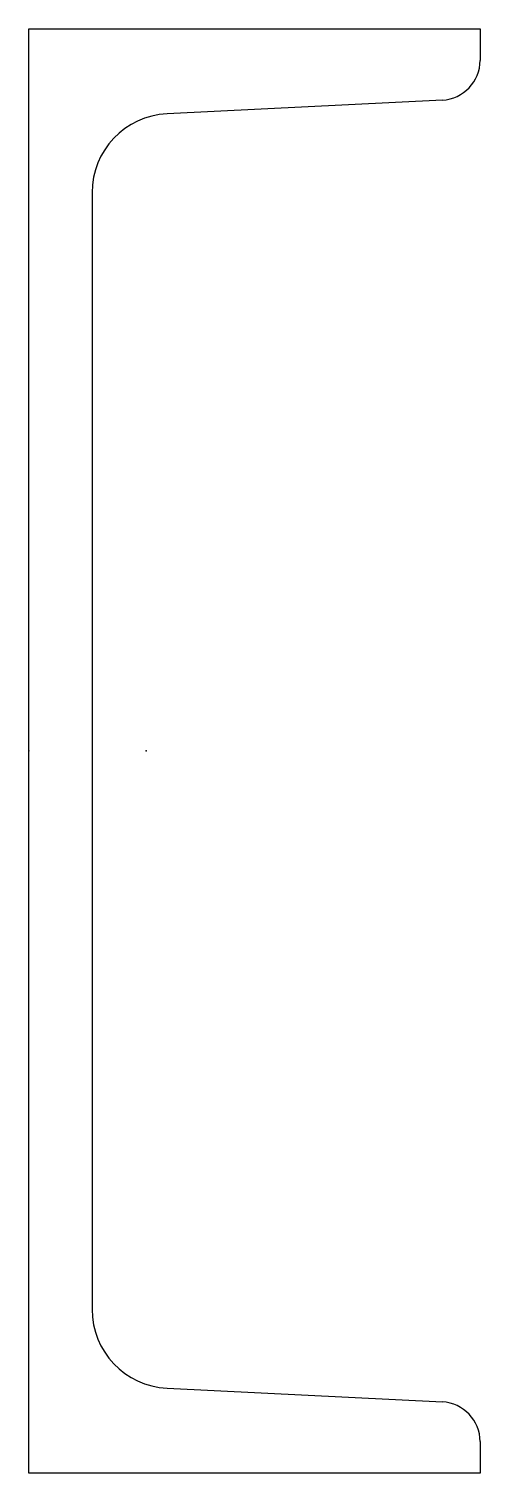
# Model space of a CAD drawing. Header units: millimetres. Extents: x 0 to 100, y 0 to 320.
import ezdxf

# ---------------------------------------------------------------- set-up
doc = ezdxf.new("R2010")
doc.units = ezdxf.units.MM
doc.layers.add('Profile', color=7, linetype='Continuous')

msp = doc.modelspace()

# ---------------------------------------------------------------- linework, layer by layer
at = {"layer": 'Profile'}
for p, q in [((0, 320), (100, 320)), ((0, 0), (0, 320)), ((100, 320), (100, 313.02)), ((91.64, 304.23), (30.63, 301.18)), ((14, 283.7), (14, 36.3)), ((30.63, 18.82), (91.64, 15.77)), ((100, 6.98), (100, 0)), ((100, 0), (0, 0))]:
    msp.add_line(p, q, dxfattribs=at)
for centre, radius, start, end in [((91.2, 313.02), 8.8, 272.86, 0), ((31.5, 283.7), 17.5, 92.86, 180), ((31.5, 36.3), 17.5, 180, 267.14), ((91.2, 6.98), 8.8, 0, 87.14)]:
    msp.add_arc(centre, radius, start, end, dxfattribs=at)
for p in [(0, 160), (26, 160)]:
    msp.add_point(p, dxfattribs=at)

doc.saveas('drawing.dxf')
